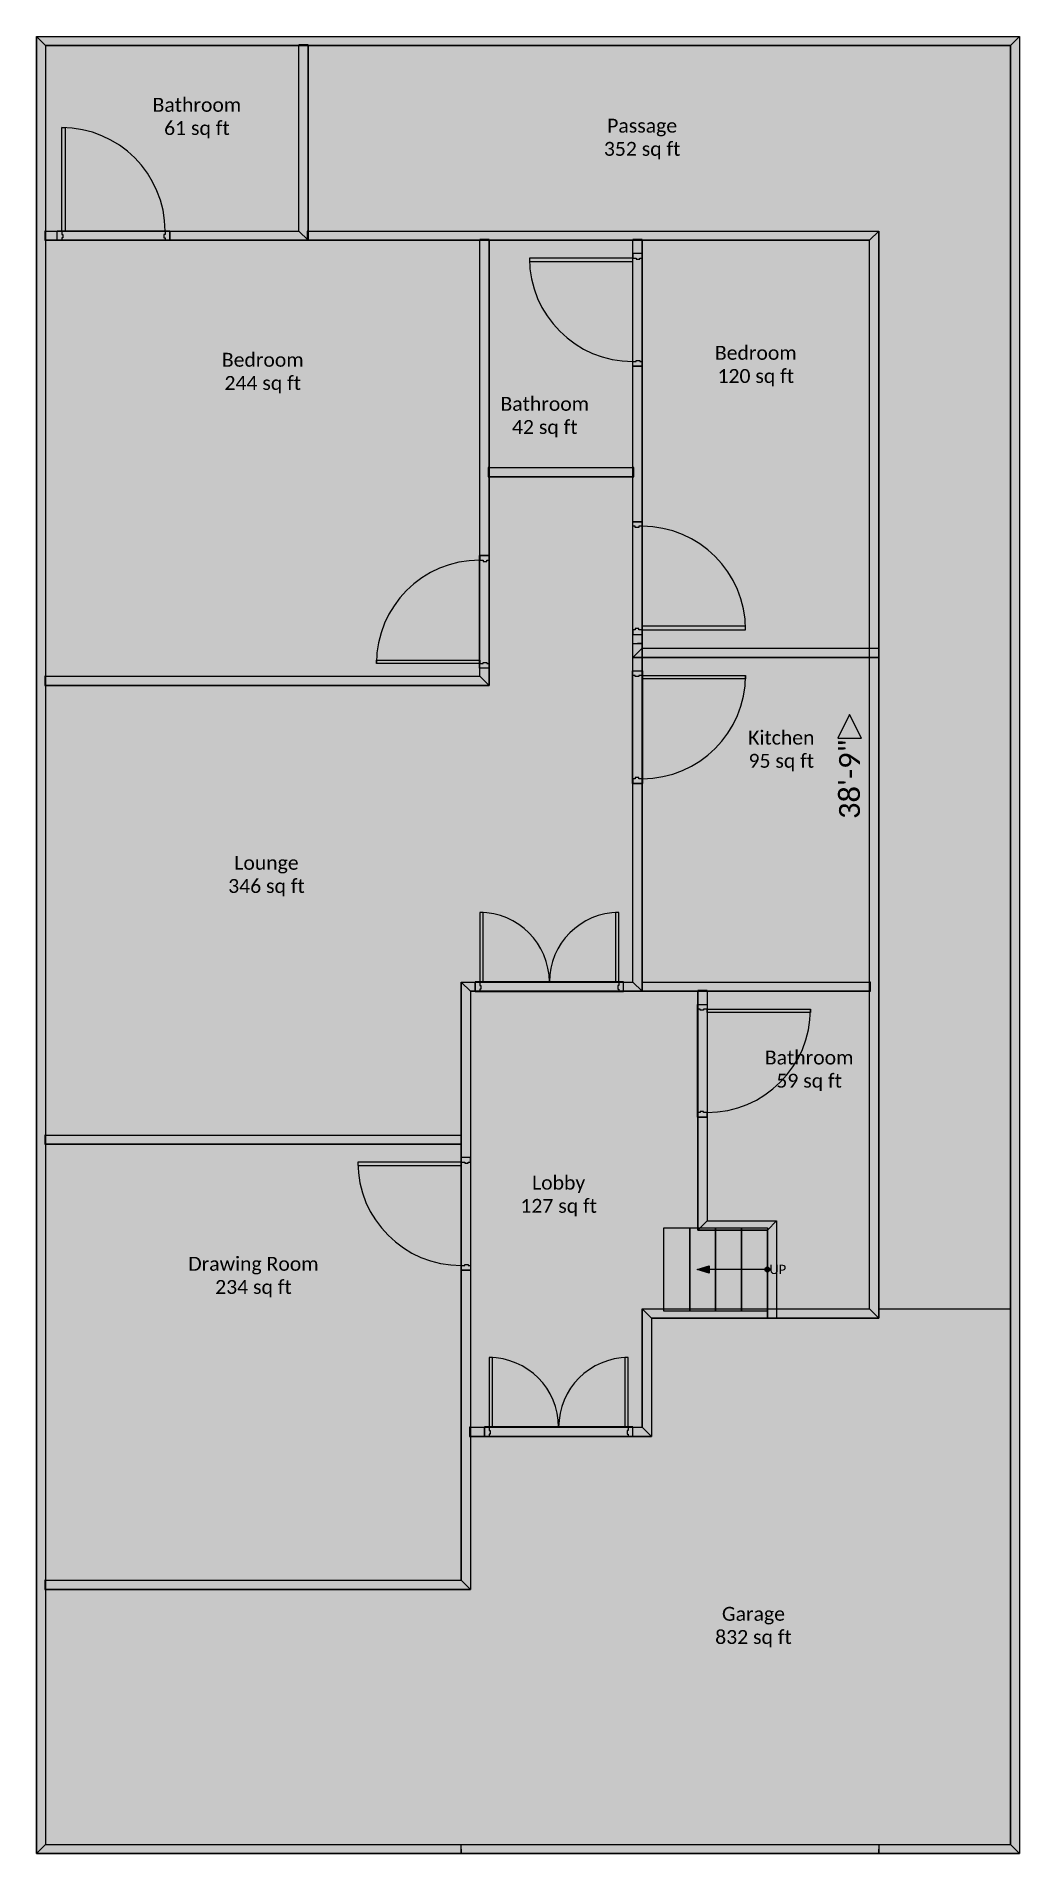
# Model space of a CAD drawing. Extents: x 0 to 35.4, y 0 to 65.4.
import ezdxf

# ---------------------------------------------------------------- set-up
doc = ezdxf.new("R2010")
doc.units = 0
doc.header["$MEASUREMENT"] = 0
for name, color, linetype in [('BUILDING_ENVELOPE', 7, 'CONTINUOUS'), ('SPACE', 7, 'CONTINUOUS'), ('STAIR', 7, 'CONTINUOUS')]:
    doc.layers.add(name, color=color, linetype=linetype)
doc.styles.get("Standard").update_dxf_attribs({"font": 'txt.shx'})

msp = doc.modelspace()

# ---------------------------------------------------------------- hatches: boundary and pattern name
at = {"layer": 'BUILDING_ENVELOPE'}
for color, points in [(7, [(0.357, 65.024), (0.357, 0.357), (0.024, 0.024), (0.024, 65.357)]), (7, [(0.024, 65.357), (35.357, 65.357), (35.024, 65.024), (0.357, 65.024)]), (7, [(35.357, 65.357), (35.357, 0.024), (35.024, 0.357), (35.024, 65.024)]), (7, [(9.458, 65.024), (9.792, 65.024), (9.792, 65.057), (9.458, 65.057)]), (7, [(9.458, 58.358), (9.458, 65.024), (9.792, 65.024), (9.792, 58.025)]), (7, [(1.058, 62.076), (1.058, 58.358), (0.933, 58.358), (0.933, 62.076)]), (7, [(0.357, 58.025), (0.357, 58.358), (0.324, 58.358), (0.324, 58.025)]), (7, [(0.357, 58.358), (9.458, 58.358), (9.792, 58.025), (0.357, 58.025)]), (7, [(9.792, 58.025), (9.792, 58.358), (9.758, 58.358), (9.758, 58.025)]), (7, [(9.792, 58.358), (30.292, 58.358), (29.958, 58.025), (9.792, 58.025)]), (7, [(29.958, 19.608), (29.958, 58.025), (30.292, 58.358), (30.292, 19.275)]), (7, [(15.958, 58.025), (16.292, 58.025), (16.292, 58.058), (15.958, 58.058)]), (7, [(15.958, 42.358), (15.958, 58.025), (16.292, 58.025), (16.292, 42.025)]), (7, [(21.458, 58.025), (21.792, 58.025), (21.792, 58.058), (21.458, 58.058)]), (7, [(21.458, 43.025), (21.458, 58.025), (21.792, 58.025), (21.792, 43.358)]), (7, [(17.741, 57.259), (21.458, 57.259), (21.458, 57.384), (17.741, 57.384)]), (7, [(16.292, 49.525), (16.292, 49.858), (16.258, 49.858), (16.258, 49.525)]), (7, [(16.292, 49.858), (21.458, 49.858), (21.458, 49.525), (16.292, 49.525)]), (7, [(21.458, 49.858), (21.458, 49.525), (21.492, 49.525), (21.492, 49.858)]), (7, [(25.509, 44.15), (21.792, 44.15), (21.792, 44.025), (25.509, 44.025)]), (7, [(21.458, 31.358), (21.458, 43.525), (21.625, 43.525), (21.792, 43.525), (21.792, 31.025)]), (7, [(21.792, 43.358), (30.292, 43.358), (30.292, 43.192), (30.292, 43.025), (21.458, 43.025)]), (7, [(12.241, 42.933), (15.958, 42.933), (15.958, 42.808), (12.241, 42.808)]), (7, [(0.357, 42.025), (0.357, 42.358), (0.324, 42.358), (0.324, 42.025)]), (7, [(0.357, 42.358), (15.958, 42.358), (16.292, 42.025), (0.357, 42.025)]), (7, [(25.509, 42.259), (21.792, 42.259), (21.792, 42.384), (25.509, 42.384)]), (253, [(29.247, 40.121), (29.674, 40.121), (29.247, 40.974), (28.82, 40.121)]), (7, [(15.958, 33.858), (15.958, 31.358), (16.083, 31.358), (16.083, 33.858)]), (7, [(20.833, 33.858), (20.833, 31.358), (20.958, 31.358), (20.958, 33.858)]), (7, [(15.625, 31.025), (15.625, 9.525), (15.292, 9.858), (15.292, 31.358)]), (7, [(15.292, 31.358), (21.458, 31.358), (21.792, 31.025), (15.625, 31.025)]), (7, [(21.792, 31.358), (29.958, 31.358), (29.958, 31.025), (21.792, 31.025), (21.792, 31.192)]), (7, [(23.792, 31.025), (24.125, 31.025), (24.125, 31.058), (23.792, 31.058)]), (7, [(24.125, 31.025), (24.125, 22.775), (23.792, 22.441), (23.792, 31.025)]), (7, [(29.958, 31.358), (29.958, 31.025), (29.992, 31.025), (29.992, 31.358)]), (7, [(27.842, 30.26), (24.125, 30.26), (24.125, 30.385), (27.842, 30.385)]), (7, [(0.357, 25.525), (0.357, 25.858), (0.324, 25.858), (0.324, 25.525)]), (7, [(0.357, 25.858), (15.292, 25.858), (15.292, 25.692), (15.292, 25.525), (0.357, 25.525)]), (7, [(11.574, 24.759), (15.292, 24.759), (15.292, 24.884), (11.574, 24.884)]), (7, [(24.125, 22.775), (26.625, 22.775), (26.292, 22.441), (23.792, 22.441)]), (7, [(26.625, 22.775), (26.625, 19.275), (26.458, 19.275), (26.292, 19.275), (26.292, 22.441)]), (7, [(21.792, 19.608), (29.958, 19.608), (30.292, 19.275), (22.125, 19.275)]), (7, [(22.125, 19.275), (22.125, 15.025), (21.792, 15.358), (21.792, 19.608)]), (7, [(16.292, 17.858), (16.292, 15.358), (16.417, 15.358), (16.417, 17.858)]), (7, [(21.167, 17.858), (21.167, 15.358), (21.292, 15.358), (21.292, 17.858)]), (7, [(15.625, 15.025), (15.625, 15.358), (15.592, 15.358), (15.592, 15.025)]), (7, [(15.625, 15.358), (21.792, 15.358), (22.125, 15.025), (15.625, 15.025)]), (7, [(0.357, 9.525), (0.357, 9.858), (0.324, 9.858), (0.324, 9.525)]), (7, [(0.357, 9.858), (15.292, 9.858), (15.625, 9.525), (0.357, 9.525)]), (7, [(0.357, 0.357), (35.024, 0.357), (35.357, 0.024), (0.024, 0.024)])]:
    msp.add_hatch(color=color, dxfattribs=at).paths.add_polyline_path(points)
h = msp.add_hatch(color=7, dxfattribs=at)
h.paths.add_polyline_path([(0.766, 58.025), (0.766, 58.358), (0.933, 58.358), (0.933, 58.233), (0.933, 58.108), (0.933, 58.025)])
h.paths.add_polyline_path([(4.817, 58.025), (4.817, 58.358), (4.65, 58.358), (4.65, 58.233), (4.65, 58.108), (4.65, 58.025)])
h = msp.add_hatch(color=7, dxfattribs=at)
h.paths.add_polyline_path([(0.933, 58.233), (0.975, 58.233), (0.975, 58.108), (0.933, 58.108)])
h.paths.add_polyline_path([(4.65, 58.233), (4.609, 58.233), (4.609, 58.108), (4.65, 58.108)])
h = msp.add_hatch(color=7, dxfattribs=at)
h.paths.add_polyline_path([(21.792, 57.55), (21.458, 57.55), (21.458, 57.384), (21.583, 57.384), (21.708, 57.384), (21.792, 57.384)])
h.paths.add_polyline_path([(21.792, 53.5), (21.458, 53.5), (21.458, 53.666), (21.583, 53.666), (21.708, 53.666), (21.792, 53.666)])
h = msp.add_hatch(color=7, dxfattribs=at)
h.paths.add_polyline_path([(21.583, 57.384), (21.583, 57.342), (21.708, 57.342), (21.708, 57.384)])
h.paths.add_polyline_path([(21.583, 53.666), (21.583, 53.708), (21.708, 53.708), (21.708, 53.666)])
h = msp.add_hatch(color=7, dxfattribs=at)
h.paths.add_polyline_path([(21.458, 43.858), (21.792, 43.858), (21.792, 44.025), (21.667, 44.025), (21.542, 44.025), (21.458, 44.025)])
h.paths.add_polyline_path([(21.458, 47.909), (21.792, 47.909), (21.792, 47.742), (21.667, 47.742), (21.542, 47.742), (21.458, 47.742)])
h = msp.add_hatch(color=7, dxfattribs=at)
h.paths.add_polyline_path([(21.667, 44.025), (21.667, 44.067), (21.542, 44.067), (21.542, 44.025)])
h.paths.add_polyline_path([(21.667, 47.742), (21.667, 47.701), (21.542, 47.701), (21.542, 47.742)])
h = msp.add_hatch(color=7, dxfattribs=at)
h.paths.add_polyline_path([(16.292, 42.641), (15.958, 42.641), (15.958, 42.808), (16.083, 42.808), (16.208, 42.808), (16.292, 42.808)])
h.paths.add_polyline_path([(16.292, 46.692), (15.958, 46.692), (15.958, 46.525), (16.083, 46.525), (16.208, 46.525), (16.292, 46.525)])
h = msp.add_hatch(color=7, dxfattribs=at)
h.paths.add_polyline_path([(16.083, 42.808), (16.083, 42.849), (16.208, 42.849), (16.208, 42.808)])
h.paths.add_polyline_path([(16.083, 46.525), (16.083, 46.483), (16.208, 46.483), (16.208, 46.525)])
h = msp.add_hatch(color=7, dxfattribs=at)
h.paths.add_polyline_path([(21.458, 42.55), (21.792, 42.55), (21.792, 42.384), (21.667, 42.384), (21.542, 42.384), (21.458, 42.384)])
h.paths.add_polyline_path([(21.458, 38.5), (21.792, 38.5), (21.792, 38.666), (21.667, 38.666), (21.542, 38.666), (21.458, 38.666)])
h = msp.add_hatch(color=7, dxfattribs=at)
h.paths.add_polyline_path([(21.667, 42.384), (21.667, 42.342), (21.542, 42.342), (21.542, 42.384)])
h.paths.add_polyline_path([(21.667, 38.666), (21.667, 38.708), (21.542, 38.708), (21.542, 38.666)])
h = msp.add_hatch(color=7, dxfattribs=at)
h.paths.add_polyline_path([(21.125, 31.025), (21.125, 31.358), (20.958, 31.358), (20.958, 31.233), (20.958, 31.108), (20.958, 31.025)])
h.paths.add_polyline_path([(15.792, 31.025), (15.792, 31.358), (15.958, 31.358), (15.958, 31.233), (15.958, 31.108), (15.958, 31.025)])
h = msp.add_hatch(color=7, dxfattribs=at)
h.paths.add_polyline_path([(20.958, 31.233), (20.917, 31.233), (20.917, 31.108), (20.958, 31.108)])
h.paths.add_polyline_path([(15.958, 31.233), (16, 31.233), (16, 31.108), (15.958, 31.108)])
h = msp.add_hatch(color=7, dxfattribs=at)
h.paths.add_polyline_path([(23.792, 30.552), (24.125, 30.552), (24.125, 30.385), (24, 30.385), (23.875, 30.385), (23.792, 30.385)])
h.paths.add_polyline_path([(23.792, 26.501), (24.125, 26.501), (24.125, 26.668), (24, 26.668), (23.875, 26.668), (23.792, 26.668)])
h = msp.add_hatch(color=7, dxfattribs=at)
h.paths.add_polyline_path([(24, 30.385), (24, 30.344), (23.875, 30.344), (23.875, 30.385)])
h.paths.add_polyline_path([(24, 26.668), (24, 26.709), (23.875, 26.709), (23.875, 26.668)])
h = msp.add_hatch(color=7, dxfattribs=at)
h.paths.add_polyline_path([(15.625, 25.05), (15.292, 25.05), (15.292, 24.884), (15.417, 24.884), (15.542, 24.884), (15.625, 24.884)])
h.paths.add_polyline_path([(15.625, 21), (15.292, 21), (15.292, 21.166), (15.417, 21.166), (15.542, 21.166), (15.625, 21.166)])
h = msp.add_hatch(color=7, dxfattribs=at)
h.paths.add_polyline_path([(15.417, 24.884), (15.417, 24.842), (15.542, 24.842), (15.542, 24.884)])
h.paths.add_polyline_path([(15.417, 21.166), (15.417, 21.208), (15.542, 21.208), (15.542, 21.166)])
h = msp.add_hatch(color=134, dxfattribs=at)
h.paths.add_polyline_path([(26.292, 19.525), (25.362, 19.525), (25.362, 22.525), (26.292, 22.525)])
h.paths.add_polyline_path([(25.362, 19.525), (24.433, 19.525), (24.433, 22.525), (25.362, 22.525)])
h.paths.add_polyline_path([(24.433, 19.525), (23.504, 19.525), (23.504, 22.525), (24.433, 22.525)])
h.paths.add_polyline_path([(23.504, 19.525), (22.574, 19.525), (22.574, 22.525), (23.504, 22.525)])
edge = h.paths.add_edge_path(flags=0)
edge = h.paths.add_edge_path(flags=0)
edge = h.paths.add_edge_path(flags=0)
edge = h.paths.add_edge_path(flags=0)
edge = h.paths.add_edge_path(flags=0)
edge = h.paths.add_edge_path(flags=0)
edge = h.paths.add_edge_path(flags=0)
edge = h.paths.add_edge_path(flags=0)
edge = h.paths.add_edge_path(flags=0)
edge = h.paths.add_edge_path(flags=0)
edge = h.paths.add_edge_path(flags=0)
edge = h.paths.add_edge_path(flags=0)
edge = h.paths.add_edge_path(flags=0)
edge = h.paths.add_edge_path(flags=0)
edge = h.paths.add_edge_path(flags=0)
edge = h.paths.add_edge_path(flags=0)
edge = h.paths.add_edge_path(flags=0)
edge = h.paths.add_edge_path(flags=0)
edge = h.paths.add_edge_path(flags=0)
edge = h.paths.add_edge_path(flags=0)
edge = h.paths.add_edge_path(flags=0)
edge = h.paths.add_edge_path(flags=0)
edge = h.paths.add_edge_path(flags=0)
edge = h.paths.add_edge_path(flags=0)
edge = h.paths.add_edge_path(flags=0)
edge = h.paths.add_edge_path(flags=0)
edge = h.paths.add_edge_path(flags=0)
edge = h.paths.add_edge_path(flags=0)
edge = h.paths.add_edge_path(flags=0)
h = msp.add_hatch(color=7, dxfattribs=at)
h.paths.add_polyline_path([(21.458, 15.025), (21.458, 15.358), (21.292, 15.358), (21.292, 15.233), (21.292, 15.108), (21.292, 15.025)])
h.paths.add_polyline_path([(16.125, 15.025), (16.125, 15.358), (16.292, 15.358), (16.292, 15.233), (16.292, 15.108), (16.292, 15.025)])
h = msp.add_hatch(color=7, dxfattribs=at)
h.paths.add_polyline_path([(21.292, 15.233), (21.25, 15.233), (21.25, 15.108), (21.292, 15.108)])
h.paths.add_polyline_path([(16.292, 15.233), (16.333, 15.233), (16.333, 15.108), (16.292, 15.108)])
at = {"layer": 'SPACE'}
for color, points in [(5, [(9.458, 65.024), (0.357, 65.024), (0.357, 58.358), (9.458, 58.358), (9.458, 65.024)]), (22, [(22.125, 15.025), (15.625, 15.025), (15.625, 9.525), (0.357, 9.525), (0.357, 0.357), (35.024, 0.357), (35.024, 65.024), (9.792, 65.024), (9.792, 58.358), (30.292, 58.358), (30.292, 43.358), (30.292, 43.192), (30.292, 43.025), (30.292, 19.275), (26.625, 19.275), (26.458, 19.275), (26.292, 19.275), (22.125, 19.275)]), (54, [(35.024, 19.608), (35.024, 65.024), (9.792, 65.024), (9.792, 58.358), (30.292, 58.358), (30.292, 43.358), (30.292, 43.192), (30.292, 43.025), (30.292, 19.608)]), (10, [(15.958, 42.358), (15.958, 58.025), (9.792, 58.025), (0.357, 58.025), (0.357, 42.358), (15.958, 42.358)]), (5, [(21.458, 49.858), (21.458, 58.025), (16.292, 58.025), (16.292, 49.858)]), (10, [(29.958, 43.358), (29.958, 58.025), (21.792, 58.025), (21.792, 43.358)]), (2, [(21.458, 31.358), (21.458, 43.025), (21.458, 49.525), (16.292, 49.525), (16.292, 42.025), (0.357, 42.025), (0.357, 25.858), (15.292, 25.858), (15.292, 31.358)]), (40, [(21.792, 31.358), (29.958, 31.358), (29.958, 43.025), (21.792, 43.025)]), (6, [(21.792, 31.025), (21.458, 31.025), (15.625, 31.025), (15.625, 15.358), (21.792, 15.358), (21.792, 19.608), (26.292, 19.608), (26.292, 22.441), (23.792, 22.441), (23.792, 31.025)]), (5, [(26.625, 19.608), (29.958, 19.608), (29.958, 31.025), (24.125, 31.025), (24.125, 22.775), (26.625, 22.775)]), (94, [(15.292, 9.858), (15.292, 25.525), (0.357, 25.525), (0.357, 9.858), (15.292, 9.858)])]:
    msp.add_hatch(color=color, dxfattribs=at).paths.add_polyline_path(points)
at = {"layer": 'STAIR'}
msp.add_hatch(color=134, dxfattribs=at).paths.add_polyline_path([(24.196, 21.152), (24.196, 20.897), (23.771, 21.028)])
h = msp.add_hatch(color=134, dxfattribs=at)
edge = h.paths.add_edge_path()
edge.add_arc((26.292, 21.025), 0.0868, 0, 360)

# ---------------------------------------------------------------- linework, layer by layer
at = {"layer": 'BUILDING_ENVELOPE', "color": 7, "linetype": 'CONTINUOUS'}
for p, q in [((0.024, 65.357), (0.024, 0.024)), ((0.024, 65.357), (35.357, 65.357)), ((35.357, 65.357), (35.357, 0.024)), ((0.357, 65.024), (0.357, 0.357)), ((0.357, 65.024), (35.024, 65.024)), ((9.458, 58.358), (9.458, 65.024)), ((9.792, 58.025), (9.792, 65.024)), ((35.024, 65.024), (35.024, 0.357)), ((0.357, 58.358), (9.458, 58.358)), ((0.766, 58.025), (0.766, 58.358)), ((0.766, 58.358), (0.933, 58.358)), ((0.766, 58.025), (0.766, 58.358)), ((0.933, 58.358), (0.933, 58.233)), ((0.933, 58.233), (0.975, 58.233)), ((0.975, 58.233), (0.975, 58.108)), ((4.65, 58.233), (4.609, 58.233)), ((4.609, 58.233), (4.609, 58.108)), ((4.817, 58.358), (4.65, 58.358)), ((4.65, 58.358), (4.65, 58.233)), ((4.817, 58.025), (4.817, 58.358)), ((4.817, 58.025), (4.817, 58.358)), ((9.792, 58.358), (30.292, 58.358)), ((30.292, 19.275), (30.292, 58.358)), ((0.357, 58.025), (9.792, 58.025)), ((0.933, 58.025), (0.766, 58.025)), ((0.933, 58.108), (0.933, 58.025)), ((0.975, 58.108), (0.933, 58.108)), ((4.609, 58.108), (4.65, 58.108)), ((4.65, 58.108), (4.65, 58.025)), ((4.65, 58.025), (4.817, 58.025)), ((9.792, 58.025), (29.958, 58.025)), ((15.958, 42.358), (15.958, 58.025)), ((16.292, 42.025), (16.292, 58.025)), ((21.458, 43.025), (21.458, 58.025)), ((21.792, 57.55), (21.458, 57.55)), ((21.458, 57.55), (21.458, 57.384)), ((21.792, 57.55), (21.458, 57.55)), ((21.792, 43.358), (21.792, 58.025)), ((21.792, 57.384), (21.792, 57.55)), ((29.958, 19.608), (29.958, 58.025)), ((21.458, 57.384), (21.583, 57.384)), ((21.583, 57.384), (21.583, 57.342)), ((21.583, 57.342), (21.708, 57.342)), ((21.708, 57.384), (21.792, 57.384)), ((21.708, 57.342), (21.708, 57.384)), ((21.458, 53.5), (21.458, 53.666)), ((21.458, 53.666), (21.583, 53.666)), ((21.583, 53.666), (21.583, 53.708)), ((21.583, 53.708), (21.708, 53.708)), ((21.708, 53.708), (21.708, 53.666)), ((21.708, 53.666), (21.792, 53.666)), ((21.792, 53.666), (21.792, 53.5)), ((21.792, 53.5), (21.458, 53.5)), ((21.792, 53.5), (21.458, 53.5)), ((16.292, 49.858), (21.458, 49.858)), ((16.292, 49.525), (21.458, 49.525)), ((21.458, 47.909), (21.792, 47.909)), ((21.458, 47.742), (21.458, 47.909)), ((21.458, 47.909), (21.792, 47.909)), ((21.542, 47.742), (21.458, 47.742)), ((21.542, 47.701), (21.542, 47.742)), ((21.667, 47.701), (21.542, 47.701)), ((21.792, 47.742), (21.667, 47.742)), ((21.667, 47.742), (21.667, 47.701)), ((21.792, 47.909), (21.792, 47.742)), ((16.292, 46.692), (15.958, 46.692)), ((15.958, 46.692), (15.958, 46.525)), ((16.292, 46.692), (15.958, 46.692)), ((15.958, 46.525), (16.083, 46.525)), ((16.083, 46.525), (16.083, 46.483)), ((16.083, 46.483), (16.208, 46.483)), ((16.208, 46.525), (16.292, 46.525)), ((16.208, 46.483), (16.208, 46.525)), ((16.292, 46.525), (16.292, 46.692)), ((21.542, 44.025), (21.458, 44.025)), ((21.458, 44.025), (21.458, 43.858)), ((21.458, 43.858), (21.792, 43.858)), ((21.458, 43.858), (21.792, 43.858)), ((21.667, 44.067), (21.542, 44.067)), ((21.542, 44.067), (21.542, 44.025)), ((21.667, 44.025), (21.667, 44.067)), ((21.792, 44.025), (21.667, 44.025)), ((21.792, 43.858), (21.792, 44.025)), ((15.958, 42.641), (15.958, 42.808)), ((15.958, 42.808), (16.083, 42.808)), ((16.292, 42.641), (15.958, 42.641)), ((16.292, 42.641), (15.958, 42.641)), ((16.083, 42.808), (16.083, 42.849)), ((16.083, 42.849), (16.208, 42.849)), ((16.208, 42.849), (16.208, 42.808)), ((16.208, 42.808), (16.292, 42.808)), ((16.292, 42.808), (16.292, 42.641)), ((21.458, 42.55), (21.792, 42.55)), ((21.458, 42.384), (21.458, 42.55)), ((21.458, 42.55), (21.792, 42.55)), ((21.792, 42.55), (21.792, 42.384)), ((0.357, 42.358), (15.958, 42.358)), ((0.357, 42.025), (16.292, 42.025)), ((21.542, 42.384), (21.458, 42.384)), ((21.542, 42.342), (21.542, 42.384)), ((21.667, 42.342), (21.542, 42.342)), ((21.792, 42.384), (21.667, 42.384)), ((21.667, 42.384), (21.667, 42.342)), ((21.542, 38.666), (21.458, 38.666)), ((21.458, 38.666), (21.458, 38.5)), ((21.667, 38.708), (21.542, 38.708)), ((21.542, 38.708), (21.542, 38.666)), ((21.667, 38.666), (21.667, 38.708)), ((21.792, 38.666), (21.667, 38.666)), ((21.792, 38.5), (21.792, 38.666)), ((21.458, 38.5), (21.792, 38.5)), ((21.458, 38.5), (21.792, 38.5)), ((15.292, 31.358), (15.292, 9.858)), ((15.292, 31.358), (21.458, 31.358)), ((15.625, 31.025), (15.625, 9.525)), ((15.625, 31.025), (21.792, 31.025)), ((15.792, 31.025), (15.792, 31.358)), ((15.792, 31.358), (15.958, 31.358)), ((15.792, 31.025), (15.792, 31.358)), ((15.958, 31.025), (15.792, 31.025)), ((15.958, 31.358), (15.958, 31.233)), ((15.958, 31.233), (16, 31.233)), ((15.958, 31.108), (15.958, 31.025)), ((16, 31.108), (15.958, 31.108)), ((16, 31.233), (16, 31.108)), ((20.958, 31.233), (20.917, 31.233)), ((20.917, 31.233), (20.917, 31.108)), ((20.917, 31.108), (20.958, 31.108)), ((21.125, 31.358), (20.958, 31.358)), ((20.958, 31.358), (20.958, 31.233)), ((20.958, 31.108), (20.958, 31.025)), ((20.958, 31.025), (21.125, 31.025)), ((21.125, 31.025), (21.125, 31.358)), ((21.125, 31.025), (21.125, 31.358)), ((23.792, 31.025), (23.792, 22.441)), ((24.125, 31.025), (24.125, 22.775)), ((23.792, 30.552), (24.125, 30.552)), ((23.792, 30.385), (23.792, 30.552)), ((23.792, 30.552), (24.125, 30.552)), ((23.875, 30.385), (23.792, 30.385)), ((23.875, 30.344), (23.875, 30.385)), ((24, 30.344), (23.875, 30.344)), ((24.125, 30.385), (24, 30.385)), ((24, 30.385), (24, 30.344)), ((24.125, 30.552), (24.125, 30.385)), ((23.875, 26.668), (23.792, 26.668)), ((23.792, 26.668), (23.792, 26.501)), ((23.792, 26.501), (24.125, 26.501)), ((23.792, 26.501), (24.125, 26.501)), ((24, 26.709), (23.875, 26.709)), ((23.875, 26.709), (23.875, 26.668)), ((24, 26.668), (24, 26.709)), ((24.125, 26.668), (24, 26.668)), ((24.125, 26.501), (24.125, 26.668)), ((15.625, 25.05), (15.292, 25.05)), ((15.292, 25.05), (15.292, 24.884)), ((15.625, 25.05), (15.292, 25.05)), ((15.292, 24.884), (15.417, 24.884)), ((15.417, 24.884), (15.417, 24.842)), ((15.417, 24.842), (15.542, 24.842)), ((15.542, 24.884), (15.625, 24.884)), ((15.542, 24.842), (15.542, 24.884)), ((15.625, 24.884), (15.625, 25.05)), ((23.792, 22.441), (26.292, 22.441)), ((24.125, 22.775), (26.625, 22.775)), ((15.292, 21), (15.292, 21.166)), ((15.292, 21.166), (15.417, 21.166)), ((15.625, 21), (15.292, 21)), ((15.625, 21), (15.292, 21)), ((15.417, 21.166), (15.417, 21.208)), ((15.417, 21.208), (15.542, 21.208)), ((15.542, 21.208), (15.542, 21.166)), ((15.542, 21.166), (15.625, 21.166)), ((15.625, 21.166), (15.625, 21)), ((21.792, 19.608), (29.958, 19.608)), ((21.792, 19.608), (21.792, 15.358)), ((22.125, 19.275), (30.292, 19.275)), ((22.125, 19.275), (22.125, 15.025)), ((15.625, 15.358), (21.792, 15.358)), ((16.125, 15.025), (16.125, 15.358)), ((16.125, 15.358), (16.292, 15.358)), ((16.125, 15.025), (16.125, 15.358)), ((16.292, 15.358), (16.292, 15.233)), ((16.292, 15.233), (16.333, 15.233)), ((16.292, 15.108), (16.292, 15.025)), ((16.333, 15.108), (16.292, 15.108)), ((16.333, 15.233), (16.333, 15.108)), ((21.292, 15.233), (21.25, 15.233)), ((21.25, 15.233), (21.25, 15.108)), ((21.25, 15.108), (21.292, 15.108)), ((21.458, 15.358), (21.292, 15.358)), ((21.292, 15.358), (21.292, 15.233)), ((21.292, 15.108), (21.292, 15.025)), ((21.458, 15.025), (21.458, 15.358)), ((21.458, 15.025), (21.458, 15.358)), ((15.625, 15.025), (22.125, 15.025)), ((16.292, 15.025), (16.125, 15.025)), ((21.292, 15.025), (21.458, 15.025)), ((0.357, 9.858), (15.292, 9.858)), ((0.357, 9.525), (15.625, 9.525)), ((0.024, 0.024), (35.357, 0.024)), ((0.357, 0.357), (35.024, 0.357))]:
    msp.add_line(p, q, dxfattribs=at)
for points in [[(0.357, 65.024), (0.357, 0.357), (0.024, 0.024), (0.024, 65.357)], [(0.024, 65.357), (35.357, 65.357), (35.024, 65.024), (0.357, 65.024)], [(35.357, 65.357), (35.357, 0.024), (35.024, 0.357), (35.024, 65.024)], [(9.458, 65.024), (9.792, 65.024), (9.792, 65.057), (9.458, 65.057)], [(9.458, 58.358), (9.458, 65.024), (9.792, 65.024), (9.792, 58.025)], [(1.058, 62.076), (1.058, 58.358), (0.933, 58.358), (0.933, 62.076)], [(0.357, 58.025), (0.357, 58.358), (0.324, 58.358), (0.324, 58.025)], [(0.357, 58.358), (9.458, 58.358), (9.792, 58.025), (0.357, 58.025)], [(4.817, 58.017), (0.766, 58.017), (0.766, 58.366), (4.817, 58.366)], [(9.792, 58.025), (9.792, 58.358), (9.758, 58.358), (9.758, 58.025)], [(9.792, 58.358), (30.292, 58.358), (29.958, 58.025), (9.792, 58.025)], [(29.958, 19.608), (29.958, 58.025), (30.292, 58.358), (30.292, 19.275)], [(15.958, 58.025), (16.292, 58.025), (16.292, 58.058), (15.958, 58.058)], [(15.958, 42.358), (15.958, 58.025), (16.292, 58.025), (16.292, 42.025)], [(21.8, 53.5), (21.8, 57.55), (21.45, 57.55), (21.45, 53.5)], [(21.458, 58.025), (21.792, 58.025), (21.792, 58.058), (21.458, 58.058)], [(21.458, 43.025), (21.458, 58.025), (21.792, 58.025), (21.792, 43.358)], [(17.741, 57.259), (21.458, 57.259), (21.458, 57.384), (17.741, 57.384)], [(16.292, 49.525), (16.292, 49.858), (16.258, 49.858), (16.258, 49.525)], [(16.292, 49.858), (21.458, 49.858), (21.458, 49.525), (16.292, 49.525)], [(21.458, 49.858), (21.458, 49.525), (21.492, 49.525), (21.492, 49.858)], [(21.45, 47.909), (21.45, 43.858), (21.8, 43.858), (21.8, 47.909)], [(16.3, 46.692), (16.3, 42.641), (15.95, 42.641), (15.95, 46.692)], [(25.509, 44.15), (21.792, 44.15), (21.792, 44.025), (25.509, 44.025)], [(21.458, 31.358), (21.458, 43.525), (21.625, 43.525), (21.792, 43.525), (21.792, 31.025)], [(21.792, 43.358), (30.292, 43.358), (30.292, 43.192), (30.292, 43.025), (21.458, 43.025)], [(12.241, 42.933), (15.958, 42.933), (15.958, 42.808), (12.241, 42.808)], [(21.45, 38.5), (21.45, 42.55), (21.8, 42.55), (21.8, 38.5)], [(0.357, 42.025), (0.357, 42.358), (0.324, 42.358), (0.324, 42.025)], [(0.357, 42.358), (15.958, 42.358), (16.292, 42.025), (0.357, 42.025)], [(25.509, 42.259), (21.792, 42.259), (21.792, 42.384), (25.509, 42.384)], [(15.958, 33.858), (15.958, 31.358), (16.083, 31.358), (16.083, 33.858)], [(20.833, 33.858), (20.833, 31.358), (20.958, 31.358), (20.958, 33.858)], [(15.792, 31.017), (21.125, 31.017), (21.125, 31.366), (15.792, 31.366)], [(15.625, 31.025), (15.625, 9.525), (15.292, 9.858), (15.292, 31.358)], [(15.292, 31.358), (21.458, 31.358), (21.792, 31.025), (15.625, 31.025)], [(21.792, 31.358), (29.958, 31.358), (29.958, 31.025), (21.792, 31.025), (21.792, 31.192)], [(23.792, 31.025), (24.125, 31.025), (24.125, 31.058), (23.792, 31.058)], [(24.125, 31.025), (24.125, 22.775), (23.792, 22.441), (23.792, 31.025)], [(29.958, 31.358), (29.958, 31.025), (29.992, 31.025), (29.992, 31.358)], [(23.784, 26.501), (23.784, 30.552), (24.133, 30.552), (24.133, 26.501)], [(27.842, 30.26), (24.125, 30.26), (24.125, 30.385), (27.842, 30.385)], [(0.357, 25.525), (0.357, 25.858), (0.324, 25.858), (0.324, 25.525)], [(0.357, 25.858), (15.292, 25.858), (15.292, 25.692), (15.292, 25.525), (0.357, 25.525)], [(11.574, 24.759), (15.292, 24.759), (15.292, 24.884), (11.574, 24.884)], [(15.633, 21), (15.633, 25.05), (15.284, 25.05), (15.284, 21)], [(24.125, 22.775), (26.625, 22.775), (26.292, 22.441), (23.792, 22.441)], [(26.625, 22.775), (26.625, 19.275), (26.458, 19.275), (26.292, 19.275), (26.292, 22.441)], [(21.792, 19.608), (29.958, 19.608), (30.292, 19.275), (22.125, 19.275)], [(22.125, 19.275), (22.125, 15.025), (21.792, 15.358), (21.792, 19.608)], [(16.292, 17.858), (16.292, 15.358), (16.417, 15.358), (16.417, 17.858)], [(21.167, 17.858), (21.167, 15.358), (21.292, 15.358), (21.292, 17.858)], [(15.625, 15.025), (15.625, 15.358), (15.592, 15.358), (15.592, 15.025)], [(15.625, 15.358), (21.792, 15.358), (22.125, 15.025), (15.625, 15.025)], [(16.125, 15.017), (21.458, 15.017), (21.458, 15.366), (16.125, 15.366)], [(0.357, 9.525), (0.357, 9.858), (0.324, 9.858), (0.324, 9.525)], [(0.357, 9.858), (15.292, 9.858), (15.625, 9.525), (0.357, 9.525)], [(0.357, 0.357), (35.024, 0.357), (35.357, 0.024), (0.024, 0.024)], [(15.292, 0.357), (30.292, 0.357), (30.292, 0.19), (30.292, 0.024), (15.292, 0.024), (15.292, 0.19)]]:
    msp.add_lwpolyline(points, close=True, dxfattribs=at)
for points in [[(21.458, 31.358), (21.458, 43.525), (21.625, 43.525)], [(21.458, 43.025), (30.292, 43.025), (30.292, 43.192)], [(21.792, 31.025), (21.792, 43.525), (21.625, 43.525)], [(21.792, 43.358), (30.292, 43.358), (30.292, 43.192)], [(21.792, 31.192), (21.792, 31.358), (29.958, 31.358)], [(21.792, 31.192), (21.792, 31.025), (29.958, 31.025)], [(0.357, 25.858), (15.292, 25.858), (15.292, 25.692)], [(0.357, 25.525), (15.292, 25.525), (15.292, 25.692)], [(26.292, 22.441), (26.292, 19.275), (26.458, 19.275)], [(26.625, 22.775), (26.625, 19.275), (26.458, 19.275)], [(15.292, 0.19), (15.292, 0.357), (30.292, 0.357), (30.292, 0.19)], [(15.292, 0.19), (15.292, 0.024), (30.292, 0.024), (30.292, 0.19)]]:
    msp.add_lwpolyline(points, dxfattribs=at)
at = {"layer": 'BUILDING_ENVELOPE', "color": 252, "linetype": 'CONTINUOUS'}
msp.add_lwpolyline([(29.247, 40.121), (29.674, 40.121), (29.247, 40.974), (28.82, 40.121)], close=True, dxfattribs=at)
at = {"layer": 'BUILDING_ENVELOPE', "color": 9, "linetype": 'CONTINUOUS'}
for points in [[(23.504, 19.525), (22.574, 19.525), (22.574, 22.525), (23.504, 22.525)], [(24.433, 19.525), (23.504, 19.525), (23.504, 22.525), (24.433, 22.525)], [(25.362, 19.525), (24.433, 19.525), (24.433, 22.525), (25.362, 22.525)], [(26.292, 19.525), (25.362, 19.525), (25.362, 22.525), (26.292, 22.525)]]:
    msp.add_lwpolyline(points, close=True, dxfattribs=at)
at = {"layer": 'BUILDING_ENVELOPE', "color": 7, "linetype": 'CONTINUOUS'}
for centre, radius, start, end in [((0.933, 58.358), 3.717, 0, 90), ((21.458, 57.384), 3.717, 180, 270), ((21.792, 44.025), 3.717, 0, 90), ((15.958, 42.808), 3.717, 90, 180), ((21.792, 42.384), 3.717, 270, 0), ((15.958, 31.358), 2.5, 0, 90), ((20.958, 31.358), 2.5, 90, 180), ((24.125, 30.385), 3.717, 270, 0), ((15.292, 24.884), 3.717, 180, 270), ((16.292, 15.358), 2.5, 0, 90), ((21.292, 15.358), 2.5, 90, 180)]:
    msp.add_arc(centre, radius, start, end, dxfattribs=at)
at = {"layer": 'SPACE', "linetype": 'CONTINUOUS'}
for p, q in [((9.458, 65.024), (0.357, 65.024)), ((0.357, 65.024), (0.357, 58.358)), ((9.458, 58.358), (9.458, 65.024)), ((0.357, 58.358), (9.458, 58.358)), ((9.792, 58.025), (0.357, 58.025)), ((0.357, 58.025), (0.357, 42.358)), ((15.958, 58.025), (9.792, 58.025)), ((15.958, 42.358), (15.958, 58.025)), ((0.357, 42.358), (15.958, 42.358)), ((15.292, 25.525), (0.357, 25.525)), ((0.357, 25.525), (0.357, 9.858)), ((15.292, 9.858), (15.292, 25.525)), ((0.357, 9.858), (15.292, 9.858))]:
    msp.add_line(p, q, dxfattribs=at)
for points in [[(22.125, 15.025), (15.625, 15.025), (15.625, 9.525), (0.357, 9.525), (0.357, 0.357), (35.024, 0.357), (35.024, 65.024), (9.792, 65.024), (9.792, 58.358), (30.292, 58.358), (30.292, 43.358), (30.292, 43.192), (30.292, 43.025), (30.292, 19.275), (26.625, 19.275), (26.458, 19.275), (26.292, 19.275), (22.125, 19.275)], [(35.024, 19.608), (35.024, 65.024), (9.792, 65.024), (9.792, 58.358), (30.292, 58.358), (30.292, 43.358), (30.292, 43.192), (30.292, 43.025), (30.292, 19.608)], [(21.458, 49.858), (21.458, 58.025), (16.292, 58.025), (16.292, 49.858)], [(29.958, 43.358), (29.958, 58.025), (21.792, 58.025), (21.792, 43.358)], [(21.458, 31.358), (21.458, 43.025), (21.458, 49.525), (16.292, 49.525), (16.292, 42.025), (0.357, 42.025), (0.357, 25.858), (15.292, 25.858), (15.292, 31.358)], [(21.792, 31.358), (29.958, 31.358), (29.958, 43.025), (21.792, 43.025)], [(21.792, 31.025), (21.458, 31.025), (15.625, 31.025), (15.625, 15.358), (21.792, 15.358), (21.792, 19.608), (26.292, 19.608), (26.292, 22.441), (23.792, 22.441), (23.792, 31.025)], [(26.625, 19.608), (29.958, 19.608), (29.958, 31.025), (24.125, 31.025), (24.125, 22.775), (26.625, 22.775)]]:
    msp.add_lwpolyline(points, close=True, dxfattribs=at)
at = {"layer": 'STAIR', "color": 7, "linetype": 'CONTINUOUS'}
msp.add_line((26.292, 21.025), (23.983, 21.025), dxfattribs=at)
msp.add_lwpolyline([(24.196, 21.152), (24.196, 20.897), (23.771, 21.028)], close=True, dxfattribs=at)
msp.add_circle((26.292, 21.025), 0.0868, dxfattribs=at)

# ---------------------------------------------------------------- texts
at = {"layer": 'BUILDING_ENVELOPE', "insert": (29.247, 38.65), "char_height": 0.75, "width": 2.70126, "attachment_point": 5, "rotation": 90}
msp.add_mtext('\\C7;\\fCalibri|b0|i0|;\\H0.75;38\'-9"', dxfattribs=at)
at = {"layer": 'BUILDING_ENVELOPE', "insert": (26.668, 21.025), "char_height": 0.33333, "width": 0.75327, "attachment_point": 5}
msp.add_mtext('\\C7;\\fCalibri|b0|i0|;\\H0.33333206176758;UP', dxfattribs=at)
at = {"layer": 'SPACE', "char_height": 0.5, "attachment_point": 5}
for s, insert, width in [('\\C7;\\fCalibri|b0|i0|;\\H0.50000381469727;Bathroom\\P61 sq ft\\P\\P', (5.792, 61.999), 3.31902), ('\\C7;\\fCalibri|b0|i0|;\\H0.50000381469727;Passage\\P352 sq ft\\P\\P', (21.792, 61.249), 2.94821), ('\\C7;\\fCalibri|b0|i0|;\\H0.50000381469727;Bedroom\\P120 sq ft\\P\\P', (25.875, 53.083), 3.10808), ('\\C7;\\fCalibri|b0|i0|;\\H0.50000381469727;Bedroom\\P244 sq ft\\P\\P', (8.158, 52.833), 3.10808), ('\\C7;\\fCalibri|b0|i0|;\\H0.50000381469727;Bathroom\\P42 sq ft\\P\\P', (18.292, 51.249), 3.31902), ('\\C7;\\fCalibri|b0|i0|;\\H0.50000381469727;Kitchen\\P95 sq ft\\P\\P', (26.792, 39.249), 2.63218), ('\\C7;\\fCalibri|b0|i0|;\\H0.50000381469727;Lounge\\P346 sq ft\\P\\P', (8.292, 34.749), 2.94821), ('\\C7;\\fCalibri|b0|i0|;\\H0.50000381469727;Bathroom\\P59 sq ft\\P\\P', (27.792, 27.749), 3.31902), ('\\C7;\\fCalibri|b0|i0|;\\H0.50000381469727;Lobby\\P127 sq ft\\P\\P', (18.792, 23.249), 2.94821), ('\\C7;\\fCalibri|b0|i0|;\\H0.50000381469727;Drawing Room\\P234 sq ft\\P\\P', (7.824, 20.333), 4.59928), ('\\C7;\\fCalibri|b0|i0|;\\H0.50000381469727;Garage\\P832 sq ft\\P\\P', (25.792, 7.749), 2.94821)]:
    msp.add_mtext(s, dxfattribs=dict(at, insert=insert, width=width))

doc.saveas('drawing.dxf')
